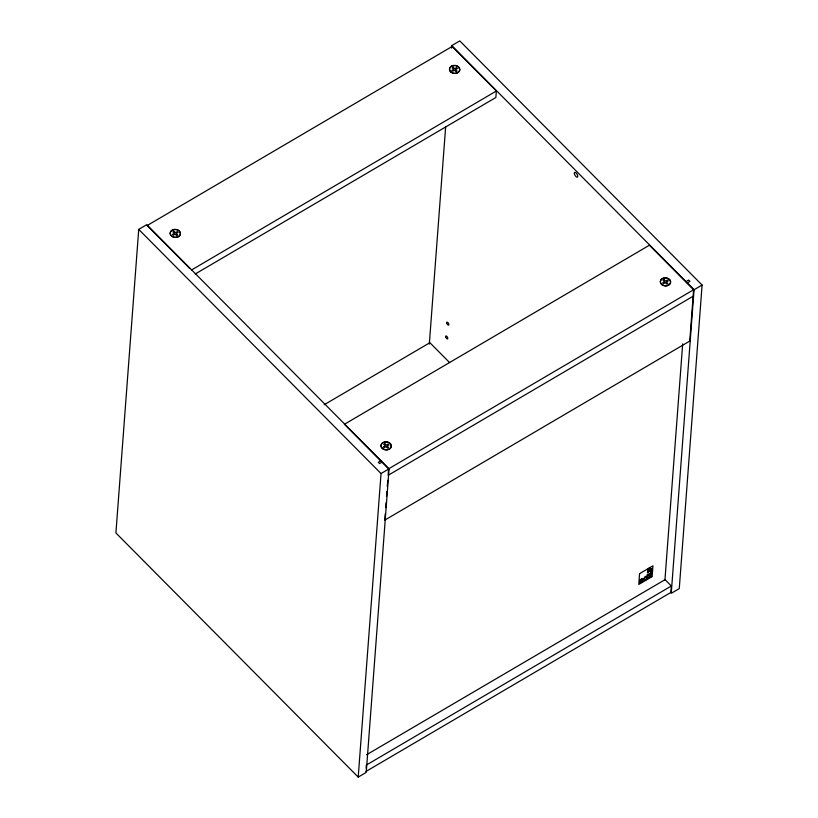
<?xml version="1.0" encoding="UTF-8"?>
<svg xmlns="http://www.w3.org/2000/svg" width="818" height="818" viewBox="0 0 818 818"><rect width="100%" height="100%" fill="white"/><g stroke="black" fill="none" stroke-linecap="round" stroke-linejoin="round"><path stroke-width="1.23" d="M138.733 229.388L115.911 532.958L358.212 777.1L366.239 772.386L389.061 468.826L146.759 224.684L138.733 229.388L381.035 473.54L358.212 777.1M366.086 768.296L366.331 765.065L671.333 585.995L665.054 579.665L366.566 754.758M384.838 518.898L385.217 513.909M385.687 507.681L386.065 502.702M386.525 496.475L386.904 491.485M387.282 486.505L387.742 480.278M388.53 469.91L388.121 475.299L693.122 296.228M429.317 344.092L445.646 126.902M451.567 48.15L451.761 45.614L459.788 40.9L702.089 285.042L679.267 588.612L671.241 593.316L694.063 289.756L451.761 45.614M189.592 268.304L147.148 225.543L452.149 46.473L496.362 91.013L495.872 97.485L195.277 273.969M664.922 580.115L682.682 343.867M671.333 585.995L670.852 592.457L365.851 771.527M693.613 289.756L388.611 468.826L344.398 424.286L649.4 245.216L693.613 289.756L689.748 341.075L384.746 520.136M191.361 270.083L496.362 91.013M324.173 404.767L429.879 342.701L449.624 362.599M380.983 460.687L378.315 462.262L379.593 463.54L382.262 461.976M685.995 281.617L688.664 280.053L689.942 281.331L687.263 282.905M381.035 473.54L389.061 468.826M694.063 289.756L702.089 285.042M646.977 576.987L646.547 578.735A1.309 0.613 -44.8 0 1 645.903 579.42C642.846 581.261 645.566 574.563 646.977 576.987M180.42 233.263L180.349 234.296A5.143 3.988 4.3 0 1 173.079 236.954A5.143 3.988 4.3 0 1 171.391 230.707L172.383 230.042A5.143 3.988 4.3 0 1 179.531 231.289L180.42 233.263M391.27 445.708L391.198 446.751A5.143 3.988 4.3 0 1 383.928 449.399A5.143 3.988 4.3 0 1 382.241 443.162L383.233 442.497A5.143 3.988 4.3 0 1 390.38 443.734L391.27 445.708M459.736 69.274L459.665 70.307A5.143 3.988 4.3 0 1 452.405 72.966A5.143 3.988 4.3 0 1 450.708 66.718L451.71 66.053A5.143 3.988 4.3 0 1 458.847 67.301L459.736 69.274M670.586 281.719L670.515 282.762A5.143 3.988 4.3 0 1 663.255 285.41A5.143 3.988 4.3 0 1 661.558 279.173L662.56 278.509A5.143 3.988 4.3 0 1 669.697 279.746L670.586 281.719M639.574 573.653L638.766 584.441L652.14 576.588L652.948 565.8L639.574 573.653M640.197 579.625L639.921 583.295L642.416 581.68L643.071 580.146A1.35 0.634 -44.8 0 0 642.375 580.013L642.938 578.377L640.197 579.625M640.647 581.23L640.545 582.549L642.467 580.514L640.647 581.23M640.77 579.665L640.678 580.831L642.467 578.97L640.77 579.665M643.899 579.093L644.298 580.32A2.117 1.002 -44.8 0 0 645.085 580.259L646.353 579.461A2.035 0.961 -44.8 0 0 646.956 578.766L647.457 577.712A6.544 3.088 -44.8 0 0 647.559 576.465L646.823 575.882L645.361 576.588A2.096 0.992 -44.8 0 0 644.502 577.498L643.899 579.093M647.355 574.543L647.324 575.023C652.294 574.512 654.226 566.496 647.519 572.365L647.488 572.845C653.49 567.62 651.874 573.899 647.355 574.543M647.682 570.238L647.58 571.598L652.181 568.428L650.392 569.481C651.292 566.485 647.508 568.51 647.682 570.238M648.173 569.921L648.112 570.821L649.901 569.768L649.881 568.49L648.173 569.921M651.189 573.162L649.993 575.218L648.991 574.451L648.285 574.87L649.594 575.841L647.979 578.571L649.932 576.046L650.944 576.823L651.66 576.404L650.32 575.422L651.895 572.753L651.189 573.162M173.917 231.177L172.843 231.801L174.336 233.304L172.455 234.408L173.304 235.267L175.185 234.163L176.678 235.666L177.751 235.032L176.259 233.539L178.14 232.435L177.281 231.576L175.41 232.68L173.917 231.177M453.233 67.188L452.16 67.812L453.653 69.315L451.771 70.42L452.63 71.278L454.501 70.174L455.994 71.677L457.068 71.054L455.575 69.55L457.456 68.446L456.597 67.587L454.726 68.692L453.233 67.188M384.767 443.622L383.693 444.256L385.186 445.759L383.305 446.853L384.163 447.712L386.035 446.618L387.527 448.111L388.601 447.487L387.108 445.984L388.99 444.88L388.131 444.021L386.26 445.125L384.767 443.622M664.083 279.633L663.009 280.267L664.502 281.77L662.621 282.864L663.48 283.723L665.351 282.629L666.844 284.132L667.917 283.498L666.425 281.995L668.306 280.891L667.447 280.032L665.576 281.136L664.083 279.633M574.359 173.569A2.74 1.155 59.6 0 0 577.15 177.209A2.74 1.155 59.6 0 0 576.608 173.549A2.74 1.155 59.6 0 0 574.359 173.569M446.74 322.977A1.718 0.726 59.6 0 0 448.54 325.145A1.718 0.726 59.6 0 0 448.049 322.752A1.718 0.726 59.6 0 0 446.74 322.977M445.708 336.781A1.718 0.726 59.6 0 0 447.497 338.949A1.718 0.726 59.6 0 0 447.006 336.556A1.718 0.726 59.6 0 0 445.708 336.781M450.943 72.127A5.164 3.998 4.3 0 0 459.583 70.645A5.164 3.998 4.3 0 0 453.325 65.522A5.164 3.998 4.3 0 0 450.943 72.127M171.616 236.116A5.164 3.998 4.3 0 0 180.267 234.633A5.164 3.998 4.3 0 0 173.999 229.51A5.164 3.998 4.3 0 0 171.616 236.116M661.793 284.572A5.164 3.998 4.3 0 0 670.433 283.1A5.164 3.998 4.3 0 0 664.175 277.967A5.164 3.998 4.3 0 0 661.793 284.572M382.466 448.561A5.164 3.998 4.3 0 0 391.116 447.088A5.164 3.998 4.3 0 0 384.859 441.955A5.164 3.998 4.3 0 0 382.466 448.561"/></g></svg>
